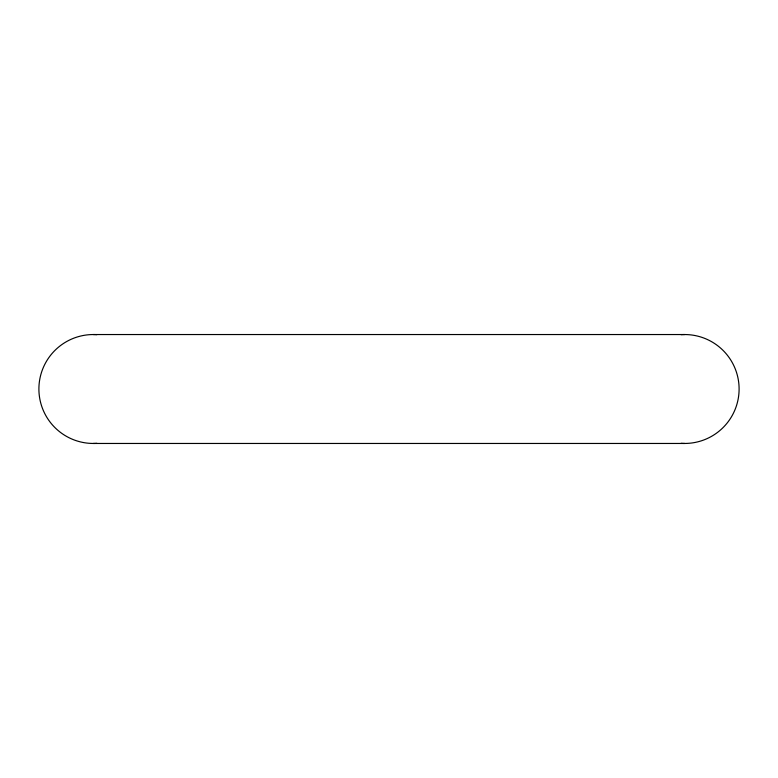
<?xml version="1.0" encoding="UTF-8"?>
<svg xmlns="http://www.w3.org/2000/svg" width="778" height="778" viewBox="0 0 778 778"><rect width="100%" height="100%" fill="white"/><g stroke="black" fill="none" stroke-linecap="round" stroke-linejoin="round"><path stroke-width="1.17" d="M93.36 334.54L684.64 334.54M93.36 443.46L684.64 443.46M96.91 443.343A54.46 54.46 0 0 1 38.9 389A54.46 54.46 0 0 1 96.91 334.657M681.09 334.657A54.46 54.46 0 0 1 739.1 389A54.46 54.46 0 0 1 681.09 443.343"/></g></svg>
